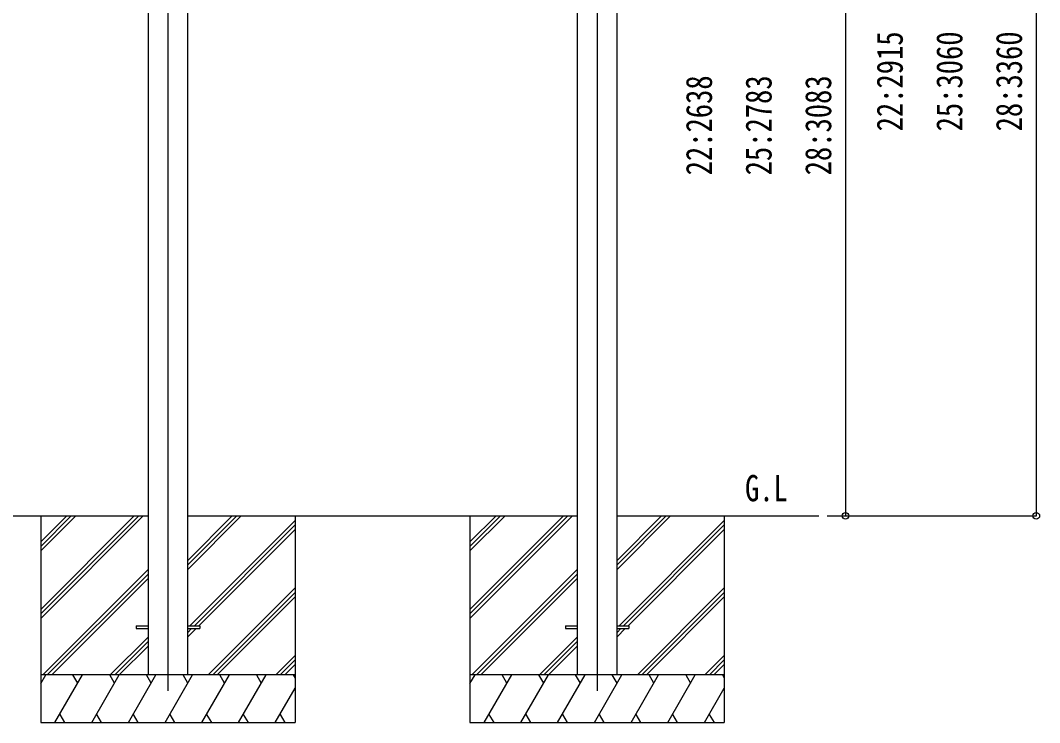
# Model space of a CAD drawing. Units: millimetres, scale not verified. Extents: x -10512 to 10512, y -7425 to 7425.
# Drawn here: x -809 to 2396, y -4762 to -2555 of the extents above; entities that cross this region are included whole.
import ezdxf
from ezdxf.enums import TextEntityAlignment as Align

# ---------------------------------------------------------------- set-up
doc = ezdxf.new("R2010")
doc.units = ezdxf.units.MM
doc.header["$LTSCALE"] = 40
for name, color, linetype in [('0-2_USER1', 3, 'Continuous'), ('0-4_YKK_12', 2, 'Continuous'), ('0-5_YKK_13', 4, 'Continuous'), ('0-6_YKK_A1', 4, 'Continuous'), ('0-7_YKK_D', 6, 'Continuous')]:
    doc.layers.add(name, color=color, linetype=linetype)
doc.styles.add('ＭＳ ゴシック', font='')
doc.styles.get('ＭＳ ゴシック').set_extended_font_data('MS Gothic')

msp = doc.modelspace()

# ---------------------------------------------------------------- linework, layer by layer
at = {"layer": '0-4_YKK_12'}
for p, q in [((1004.63, -1304.47), (1004.63, -4663.11)), ((-345.38, -1398.87), (-345.38, -4663.11))]:
    msp.add_line(p, q, dxfattribs=at)
at = {"layer": '0-5_YKK_13'}
for p, q in [((-445.38, -4458), (-407.88, -4458)), ((-445.38, -4458), (-445.38, -4467)), ((-445.38, -4467), (-407.88, -4467)), ((-282.88, -4458), (-245.38, -4458)), ((-282.88, -4467), (-245.38, -4467)), ((-245.38, -4458), (-245.38, -4467)), ((904.63, -4458), (942.13, -4458)), ((904.63, -4458), (904.63, -4467)), ((904.63, -4467), (942.13, -4467)), ((1067.13, -4458), (1104.63, -4458)), ((1067.13, -4467), (1104.63, -4467)), ((1104.63, -4458), (1104.63, -4467))]:
    msp.add_line(p, q, dxfattribs=at)
at = {"layer": '0-6_YKK_A1'}
for p, q in [((942.13, -1475.4), (942.13, -4612.5)), ((1067.13, -4612.5), (1067.13, -1475.4)), ((-407.88, -1569.8), (-407.88, -4612.5)), ((-282.88, -4612.5), (-282.88, -1569.8)), ((-1632.88, -4112.5), (-407.88, -4112.5)), ((-745.38, -4112.5), (-745.38, -4762.5)), ((-745.38, -4406.68), (-451.2, -4112.5)), ((-745.38, -4420.82), (-437.05, -4112.5)), ((-745.38, -4434.96), (-422.91, -4112.5)), ((-745.38, -4222.83), (-635.04, -4112.5)), ((-745.38, -4208.69), (-649.19, -4112.5)), ((-745.38, -4194.55), (-663.33, -4112.5)), ((-282.88, -4112.5), (942.13, -4112.5)), ((-282.88, -4280.83), (-114.54, -4112.5)), ((-282.88, -4266.69), (-128.69, -4112.5)), ((-282.88, -4252.55), (-142.83, -4112.5)), ((-276.2, -4458), (54.62, -4127.18)), ((54.62, -4112.5), (54.62, -4762.5)), ((604.63, -4112.5), (604.63, -4762.5)), ((604.63, -4406.68), (898.81, -4112.5)), ((604.63, -4420.82), (912.95, -4112.5)), ((604.63, -4434.96), (927.09, -4112.5)), ((604.63, -4222.83), (714.96, -4112.5)), ((604.63, -4208.69), (700.82, -4112.5)), ((604.63, -4194.55), (686.67, -4112.5)), ((1067.13, -4112.5), (1701.69, -4112.5)), ((1067.13, -4280.83), (1235.46, -4112.5)), ((1067.13, -4266.69), (1221.32, -4112.5)), ((1067.13, -4252.55), (1207.17, -4112.5)), ((1073.8, -4458), (1404.63, -4127.18)), ((1404.63, -4112.5), (1404.63, -4762.5)), ((-262.06, -4458), (54.62, -4141.32)), ((-247.92, -4458), (54.62, -4155.46)), ((1087.95, -4458), (1404.63, -4141.32)), ((1102.09, -4458), (1404.63, -4155.46)), ((-739.07, -4612.5), (-407.88, -4281.31)), ((-724.93, -4612.5), (-407.88, -4295.45)), ((610.94, -4612.5), (942.13, -4281.31)), ((625.08, -4612.5), (942.13, -4295.45)), ((-710.78, -4612.5), (-407.88, -4309.59)), ((639.22, -4612.5), (942.13, -4309.59)), ((-218.57, -4612.5), (54.62, -4339.31)), ((-204.43, -4612.5), (54.62, -4353.45)), ((1131.44, -4612.5), (1404.63, -4339.31)), ((1145.58, -4612.5), (1404.63, -4353.45)), ((-190.28, -4612.5), (54.62, -4367.59)), ((1159.72, -4612.5), (1404.63, -4367.59)), ((-282.88, -4492.96), (-256.92, -4467)), ((-282.88, -4478.82), (-271.06, -4467)), ((1067.13, -4492.96), (1093.09, -4467)), ((1067.13, -4478.82), (1078.95, -4467)), ((-407.88, -4493.44), (-526.94, -4612.5)), ((-512.79, -4612.5), (-407.88, -4507.58)), ((942.13, -4493.44), (823.07, -4612.5)), ((837.21, -4612.5), (942.13, -4507.58)), ((-498.65, -4612.5), (-407.88, -4521.73)), ((-6.44, -4612.5), (54.62, -4551.44)), ((851.35, -4612.5), (942.13, -4521.73)), ((1343.57, -4612.5), (1404.63, -4551.44)), ((7.71, -4612.5), (54.62, -4565.58)), ((21.85, -4612.5), (54.62, -4579.73)), ((1357.71, -4612.5), (1404.63, -4565.58)), ((1371.85, -4612.5), (1404.63, -4579.73)), ((54.62, -4612.5), (-745.38, -4612.5)), ((-745.38, -4640), (-729.5, -4612.5)), ((-700.63, -4762.5), (-614.03, -4612.5)), ((-629.03, -4638.48), (-644.03, -4612.5)), ((-585.16, -4762.5), (-498.56, -4612.5)), ((-513.56, -4638.48), (-528.56, -4612.5)), ((-469.69, -4762.5), (-383.09, -4612.5)), ((-398.09, -4638.48), (-413.09, -4612.5)), ((-354.22, -4762.5), (-267.62, -4612.5)), ((-282.62, -4638.48), (-297.62, -4612.5)), ((-238.75, -4762.5), (-152.15, -4612.5)), ((-167.15, -4638.48), (-182.15, -4612.5)), ((-123.28, -4762.5), (-36.68, -4612.5)), ((-66.68, -4612.5), (-51.68, -4638.48)), ((48.79, -4612.5), (54.62, -4622.6)), ((1404.63, -4612.5), (604.63, -4612.5)), ((604.63, -4640), (620.51, -4612.5)), ((649.37, -4762.5), (735.98, -4612.5)), ((720.98, -4638.48), (705.98, -4612.5)), ((764.84, -4762.5), (851.45, -4612.5)), ((836.45, -4638.48), (821.44, -4612.5)), ((880.31, -4762.5), (966.92, -4612.5)), ((951.92, -4638.48), (936.91, -4612.5)), ((995.78, -4762.5), (1082.39, -4612.5)), ((1067.39, -4638.48), (1052.38, -4612.5)), ((1111.25, -4762.5), (1197.86, -4612.5)), ((1182.86, -4638.48), (1167.86, -4612.5)), ((1226.72, -4762.5), (1313.33, -4612.5)), ((1283.33, -4612.5), (1298.33, -4638.48)), ((1398.8, -4612.5), (1404.63, -4622.6)), ((-7.81, -4762.5), (54.62, -4654.36)), ((1342.19, -4762.5), (1404.63, -4654.36)), ((-685.63, -4736.52), (-670.63, -4762.5)), ((-570.16, -4736.52), (-555.16, -4762.5)), ((-454.69, -4736.52), (-439.69, -4762.5)), ((-339.22, -4736.52), (-324.22, -4762.5)), ((-223.75, -4736.52), (-208.75, -4762.5)), ((-108.28, -4736.52), (-93.28, -4762.5)), ((7.19, -4736.52), (22.19, -4762.5)), ((664.37, -4736.52), (679.37, -4762.5)), ((779.84, -4736.52), (794.84, -4762.5)), ((895.31, -4736.52), (910.31, -4762.5)), ((1010.78, -4736.52), (1025.78, -4762.5)), ((1126.25, -4736.52), (1141.25, -4762.5)), ((1241.72, -4736.52), (1256.72, -4762.5)), ((1357.19, -4736.52), (1372.19, -4762.5)), ((-745.38, -4762.5), (54.62, -4762.5)), ((604.63, -4762.5), (1404.63, -4762.5))]:
    msp.add_line(p, q, dxfattribs=at)
at = {"layer": '0-7_YKK_D'}
for p, q in [((2385.64, -1197.92), (2385.64, -4112.5)), ((1785.64, -1474.3), (1785.64, -4112.5)), ((1727.59, -4112.5), (2386.64, -4112.5)), ((1727.59, -4112.5), (1786.64, -4112.5))]:
    msp.add_line(p, q, dxfattribs=at)
for centre in [(1785.64, -4112.5), (2385.64, -4112.5)]:
    msp.add_circle(centre, 10.62, dxfattribs=at)

# ---------------------------------------------------------------- texts
at = {"layer": '0-2_USER1', "style": 'ＭＳ ゴシック', "width": 0.8}
msp.add_text('G.L', height=82.48, dxfattribs=at).set_placement((1469.64, -4091.5), align=Align.BOTTOM_LEFT)
at = {"layer": '0-7_YKK_D', "style": 'ＭＳ ゴシック', "width": 0.8}
for s, p in [('22:2915', (1990.64, -2904.21)), ('25:3060', (2178.14, -2904.21)), ('28:3360', (2365.64, -2904.21)), ('22:2638', (1390.64, -3042.4)), ('25:2783', (1578.14, -3042.4)), ('28:3083', (1765.64, -3042.4))]:
    msp.add_text(s, height=82.48, rotation=90, dxfattribs=at).set_placement(p, align=Align.BOTTOM_LEFT)

doc.saveas('drawing.dxf')
